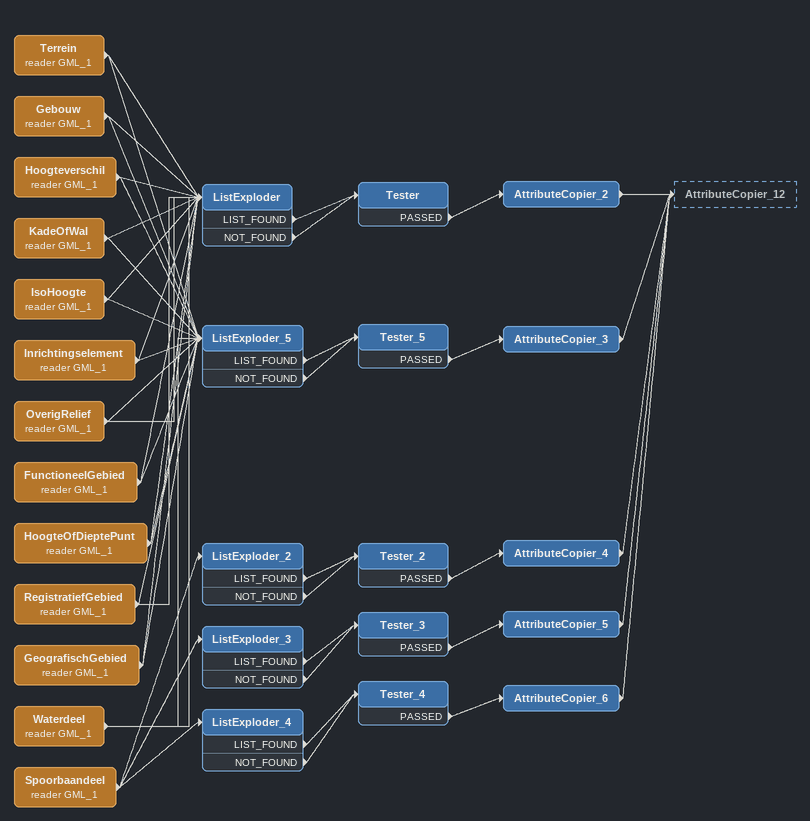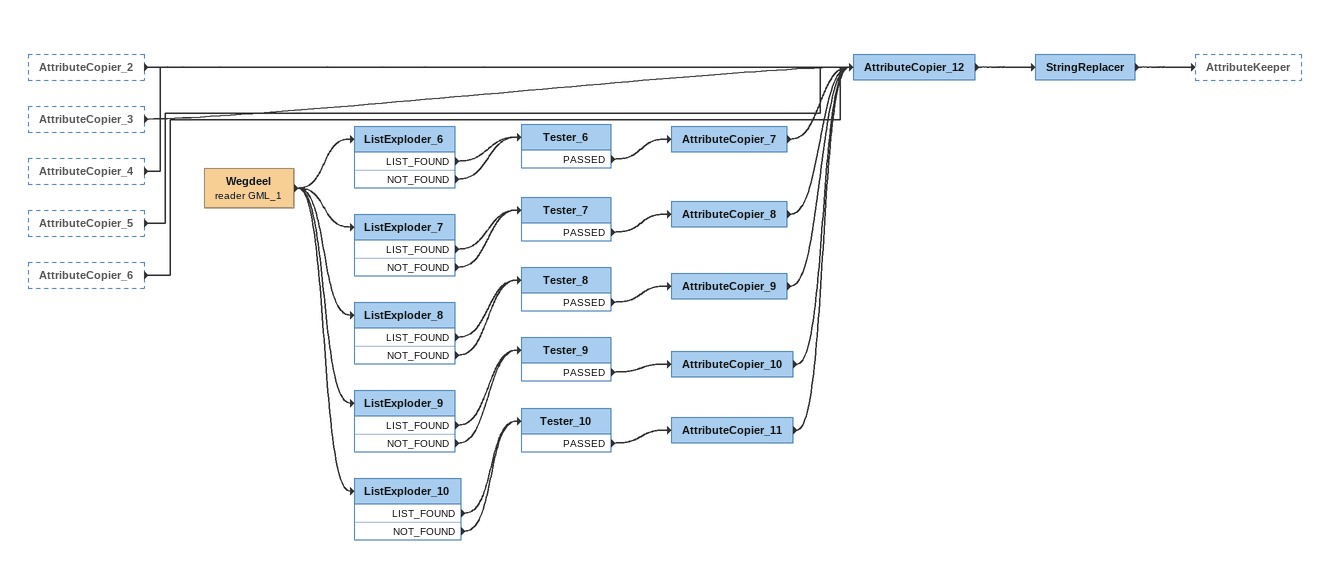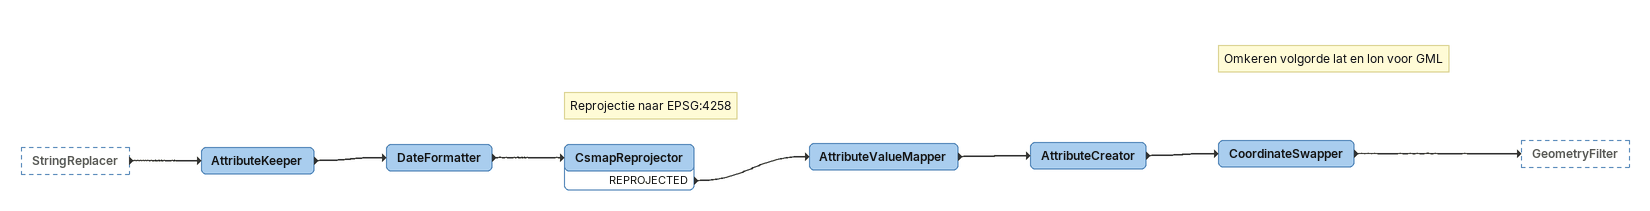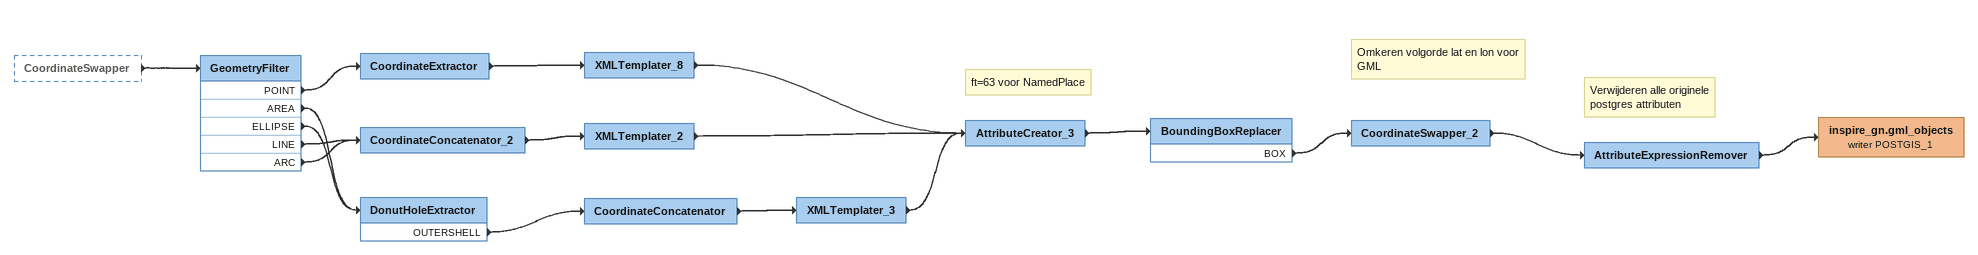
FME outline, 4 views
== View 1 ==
Terrein (reader GML_1)
    -> ListExploder
    -> ListExploder_5
Gebouw (reader GML_1)
    -> ListExploder
    -> ListExploder_5
Hoogteverschil (reader GML_1)
    -> ListExploder
    -> ListExploder_5
KadeOfWal (reader GML_1)
    -> ListExploder
    -> ListExploder_5
IsoHoogte (reader GML_1)
    -> ListExploder
    -> ListExploder_5
Inrichtingselement (reader GML_1)
    -> ListExploder
    -> ListExploder_5
OverigRelief (reader GML_1)
    -> ListExploder
    -> ListExploder_5
FunctioneelGebied (reader GML_1)
    -> ListExploder
    -> ListExploder_5
HoogteOfDieptePunt (reader GML_1)
    -> ListExploder
    -> ListExploder_5
RegistratiefGebied (reader GML_1)
    -> ListExploder
    -> ListExploder_5
GeografischGebied (reader GML_1)
    -> ListExploder
    -> ListExploder_5
Waterdeel (reader GML_1)
    -> ListExploder
    -> ListExploder_5
ListExploder
    LIST_FOUND -> Tester
    NOT_FOUND -> Tester
Tester
    PASSED -> AttributeCopier_2
AttributeCopier_2
    -> AttributeCopier_12
ListExploder_5
    LIST_FOUND -> Tester_5
    NOT_FOUND -> Tester_5
Tester_5
    PASSED -> AttributeCopier_3
AttributeCopier_3
    -> AttributeCopier_12
Spoorbaandeel (reader GML_1)
    -> ListExploder_2
    -> ListExploder_3
    -> ListExploder_4
ListExploder_2
    LIST_FOUND -> Tester_2
    NOT_FOUND -> Tester_2
Tester_2
    PASSED -> AttributeCopier_4
AttributeCopier_4
    -> AttributeCopier_12
ListExploder_3
    LIST_FOUND -> Tester_3
    NOT_FOUND -> Tester_3
Tester_3
    PASSED -> AttributeCopier_5
AttributeCopier_5
    -> AttributeCopier_12
ListExploder_4
    LIST_FOUND -> Tester_4
    NOT_FOUND -> Tester_4
Tester_4
    PASSED -> AttributeCopier_6
AttributeCopier_6
    -> AttributeCopier_12

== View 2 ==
AttributeCopier_2 [outside]
    -> AttributeCopier_12
AttributeCopier_3 [outside]
    -> AttributeCopier_12
AttributeCopier_4 [outside]
    -> AttributeCopier_12
AttributeCopier_5 [outside]
    -> AttributeCopier_12
AttributeCopier_6 [outside]
    -> AttributeCopier_12
Wegdeel (reader GML_1)
    -> ListExploder_6
    -> ListExploder_7
    -> ListExploder_8
    -> ListExploder_9
    -> ListExploder_10
ListExploder_6
    LIST_FOUND -> Tester_6
    NOT_FOUND -> Tester_6
Tester_6
    PASSED -> AttributeCopier_7
AttributeCopier_7
    -> AttributeCopier_12
ListExploder_7
    LIST_FOUND -> Tester_7
    NOT_FOUND -> Tester_7
Tester_7
    PASSED -> AttributeCopier_8
AttributeCopier_8
    -> AttributeCopier_12
ListExploder_8
    LIST_FOUND -> Tester_8
    NOT_FOUND -> Tester_8
Tester_8
    PASSED -> AttributeCopier_9
AttributeCopier_9
    -> AttributeCopier_12
ListExploder_9
    LIST_FOUND -> Tester_9
    NOT_FOUND -> Tester_9
Tester_9
    PASSED -> AttributeCopier_10
AttributeCopier_10
    -> AttributeCopier_12
ListExploder_10
    LIST_FOUND -> Tester_10
    NOT_FOUND -> Tester_10
Tester_10
    PASSED -> AttributeCopier_11
AttributeCopier_11
    -> AttributeCopier_12
AttributeCopier_12
    -> StringReplacer
StringReplacer
    -> AttributeKeeper

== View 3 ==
StringReplacer [outside]
    -> AttributeKeeper
AttributeKeeper
    -> DateFormatter
DateFormatter
    -> CsmapReprojector
Note: Reprojectie naar EPSG:4258
CsmapReprojector
    REPROJECTED -> AttributeValueMapper
AttributeValueMapper
    -> AttributeCreator
AttributeCreator
    -> CoordinateSwapper
Note: Omkeren volgorde lat en lon voor GML
CoordinateSwapper
    -> GeometryFilter

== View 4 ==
CoordinateSwapper [outside]
    -> GeometryFilter
GeometryFilter
    POINT -> CoordinateExtractor
    AREA -> DonutHoleExtractor
    ELLIPSE -> DonutHoleExtractor
    LINE -> CoordinateConcatenator_2
    ARC -> CoordinateConcatenator_2
CoordinateExtractor
    -> XMLTemplater_8
XMLTemplater_8
    -> AttributeCreator_3
CoordinateConcatenator_2
    -> XMLTemplater_2
XMLTemplater_2
    -> AttributeCreator_3
DonutHoleExtractor
    OUTERSHELL -> CoordinateConcatenator
CoordinateConcatenator
    -> XMLTemplater_3
XMLTemplater_3
    -> AttributeCreator_3
Note: ft=63 voor NamedPlace
AttributeCreator_3
    -> BoundingBoxReplacer
BoundingBoxReplacer
    BOX -> CoordinateSwapper_2
Note: Omkeren volgorde lat en lon voor GML
CoordinateSwapper_2
    -> AttributeExpressionRemover
Note: Verwijderen alle originele / postgres attributen
AttributeExpressionRemover
    -> inspire_gn.gml_objects (writer POSTGIS_1)
inspire_gn.gml_objects (writer POSTGIS_1)
